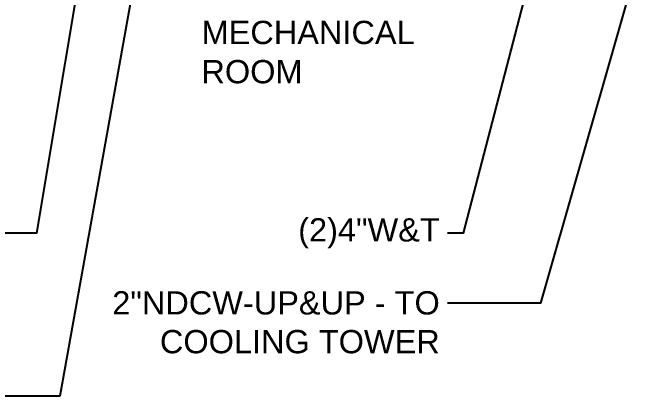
# Model space of a CAD drawing. Extents: x -3693 to 355, y -859 to 2117.
# Drawn here: x -2648.2 to -2316.4, y -144.3 to 53.4 of the extents above; entities that cross this region are included whole.
import ezdxf

# ---------------------------------------------------------------- set-up
doc = ezdxf.new("R2010")
doc.units = 0
doc.header["$LTSCALE"] = 48
doc.header["$MEASUREMENT"] = 0
doc.layers.add('G-ANNO-TEXT', color=70, linetype='Continuous')
doc.styles.add('Arial', font='arial.ttf')

msp = doc.modelspace()

# ---------------------------------------------------------------- linework, layer by layer
at = {"layer": 'G-ANNO-TEXT'}
for points in [[(-2606.63, 115.96), (-2636, -60.26), (-2656, -60.26)], [(-2316.4, 112.36), (-2376, -96.26), (-2424, -96.26)], [(-2578.82, 107.99), (-2624, -144.26), (-2656, -144.26)], [(-2372.04, 108.26), (-2416, -60.26), (-2424, -60.26)]]:
    msp.add_lwpolyline(points, dxfattribs=at)

# ---------------------------------------------------------------- texts
at = {"layer": 'G-ANNO-TEXT', "style": 'Arial'}
for s, p in [('MECHANICAL', (-2550.84, 37.32)), ('ROOM', (-2550.92, 17.1))]:
    msp.add_text(s, height=12, dxfattribs=at).set_placement(p)
at = {"layer": 'G-ANNO-TEXT', "insert": (-2428, -52.49), "char_height": 12, "attachment_point": 3, "style": 'Arial'}
msp.add_mtext('(2)4"W&T', dxfattribs=at)
at = {"layer": 'G-ANNO-TEXT', "insert": (-2428, -90.15), "char_height": 12, "width": 177.5662, "attachment_point": 3, "style": 'Arial'}
msp.add_mtext('2"NDCW-UP&UP - TO COOLING TOWER', dxfattribs=at)

doc.saveas('drawing.dxf')
